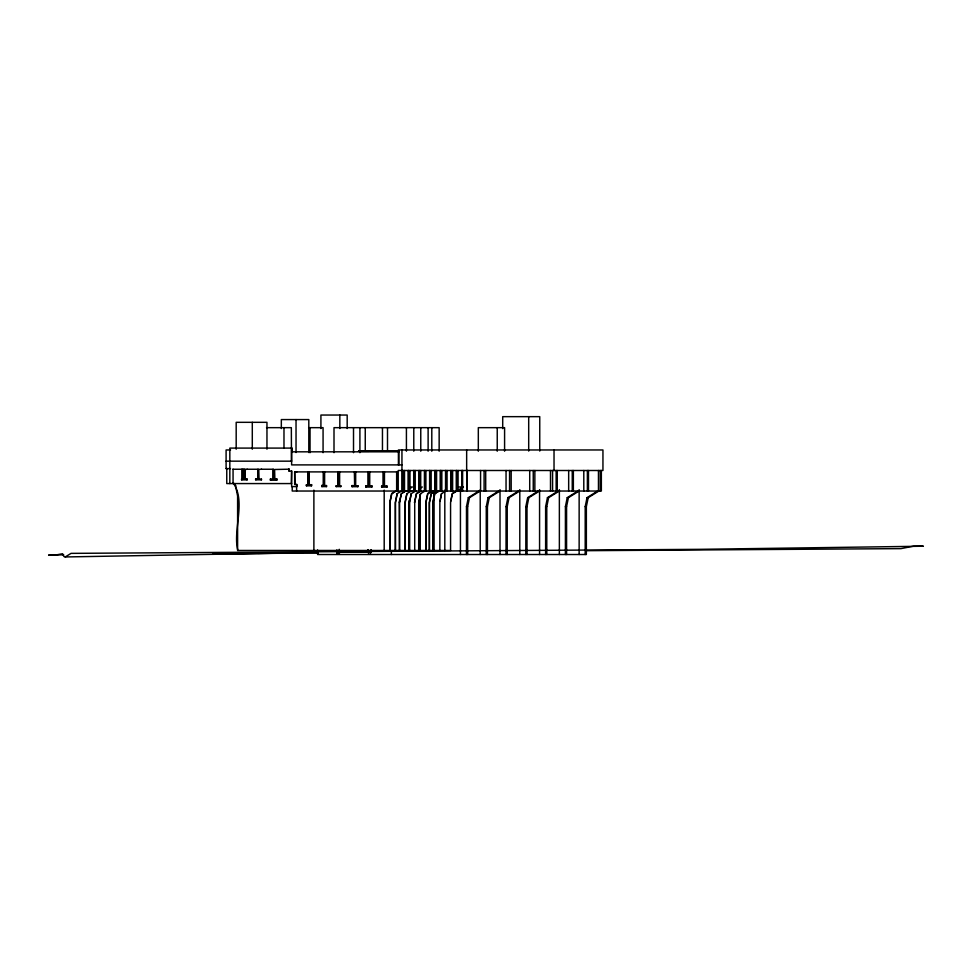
<?xml version="1.0" encoding="UTF-8"?>
<svg xmlns="http://www.w3.org/2000/svg" width="972" height="972" viewBox="0 0 972 972"><rect width="100%" height="100%" fill="white"/><g stroke="black" fill="none" stroke-linecap="round" stroke-linejoin="round"><path stroke-width="1.46" d="M371.085 549.885L370.624 552.813L371.243 549.885M466.475 554.514L466.475 506.643L468.31 497.676L478.953 491.03M467.654 554.514L467.654 506.643L469.488 497.676L480.119 491.03M486.267 554.514L486.267 506.643L488.09 497.676L498.733 491.03M487.434 554.514L487.434 506.643L489.268 497.676L499.912 491.03M506.048 554.514L506.048 506.643L507.882 497.676L518.526 491.03M507.226 554.514L507.226 506.643L509.061 497.676L519.692 491.03M525.828 554.514L525.828 506.643L527.662 497.676L538.306 491.03M527.006 554.514L527.006 506.643L528.841 497.676L539.484 491.03M545.62 554.514L545.62 506.643L547.455 497.676L558.098 491.03M546.786 554.514L546.786 506.643L548.621 497.676L559.264 491.03M565.4 554.514L565.4 506.643L567.235 497.676L577.878 491.03M566.579 554.514L566.579 506.643L568.413 497.676L579.057 491.03M585.193 554.514L585.193 506.643L587.027 497.676L597.671 491.03M317.613 549.97L317.613 554.514L586.359 554.514L586.359 506.643L588.194 497.676L598.837 491.03M389.736 500.677L389.736 550.468L389.748 502.597L391.619 493.63L396.455 490.678M389.954 550.468L389.954 502.597L391.825 493.63L396.661 490.678M395.288 550.468L395.288 502.597L397.159 493.63L402.201 490.678M395.495 550.468L395.495 502.597L397.159 493.63M399.407 550.468L399.407 502.597L401.29 493.63L406.332 490.678M401.497 493.63L399.407 502.597M405.008 550.468L405.008 502.597L406.891 493.63L411.934 490.678M405.215 550.468L405.215 502.597L406.891 493.63M409.37 550.468L409.37 502.597L411.241 493.63L416.283 490.678M409.577 550.468L409.577 502.597L411.241 493.63M421.216 490.678L416.381 493.63L414.509 502.597L416.587 493.63L421.423 490.678M418.701 550.468L418.701 502.597L420.584 493.63L425.615 490.678M418.908 550.468L418.908 502.597L420.584 493.63M425.785 550.468L425.785 502.597L427.656 493.63L432.491 490.678M425.991 550.468L425.991 502.597L427.862 493.63L432.698 490.678M429.284 550.468L429.284 502.597L431.155 493.63L435.991 490.678M429.49 550.468L429.49 502.597L431.361 493.63L436.197 490.678M433.05 501.309L434.666 493.63L439.49 490.678M432.99 550.468L432.99 502.597L434.873 493.63L439.696 490.678M439.903 501.309L441.507 493.63L446.549 490.678M450.631 501.309L452.247 493.63L457.071 490.678M457.277 486.984L463.328 486.984L452.454 493.63L450.571 502.597L450.571 550.468L440.024 550.468M55.999 554.963L62.585 553.724L63.909 556.506L65.221 556.956L71.041 553.372L699.099 549.338L923.4 546.215L913.534 546.179L900.935 548.633L585.922 550.687M309.254 471.894L309.254 484.7L308.975 471.894L323.615 471.894L323.615 485.429L321.987 485.429L321.708 486.595L326.604 486.595L326.604 485.575L324.308 485.575L324.308 471.894L338.22 471.894L338.22 485.733L336.081 485.733L336.081 486.595L340.905 486.595L340.905 485.733L339.313 485.733L339.313 471.894L354.683 471.894L354.683 485.648L351.925 485.599L351.925 486.68L358.024 486.68L358.024 485.733L355.339 485.733L355.339 471.894L368.461 471.894L368.461 486.049L365.776 486.122L365.776 487.045L371.972 487.045L371.972 486.049L369.36 486.134L369.36 471.894L383.515 471.894L383.515 486.279L381.607 486.267L381.607 487.118L387.099 487.118L387.099 486.049L384.183 486.049M402.493 492.889L406.126 490.678M409.953 488.466L412.371 486.984L409.346 486.984M419.904 488.466L422.322 486.984M460.704 488.466L463.122 486.984M369.36 486.134L371.972 486.049M365.776 486.122L368.461 486.049M245.248 469.5L247.228 469.245M289.085 471.128L288.951 469.184L289.085 471.128L291.624 470.958L291.624 486.595L296.897 486.595L296.897 484.457L294.674 484.457L294.674 471.93L296.897 471.894M261.541 469.245L258.771 469.415L259.05 479.135M311.307 485.818L311.587 484.7L311.587 485.818L306.387 485.818L306.387 484.834L306.654 485.818M296.618 471.894L308.294 471.894L308.015 484.834L308.015 471.894M230.571 449.963L226.099 449.963L226.099 468.626L226.998 468.601M65.221 556.956L302.79 552.728M63.739 554.83L48.6 555.061L49.851 555.061M212.686 554.21L301.466 552.91M55.125 554.976L50.726 555.048M289.231 469.184L274.59 469.5L274.869 478.832M318.063 553.19L257.811 553.347M266.522 427.668L291.345 427.668L291.479 461.165M308.61 427.668L323.068 427.668L323.068 452.685M358.741 450.753L398.763 450.753M358.486 451.312L369.093 451.312M291.624 451.822L398.909 451.822M226.099 461.165L291.624 461.165M401.946 464.895L291.624 464.895L291.624 448.092M226.099 468.626L230.498 468.613M232.782 469.245L244.3 469.245L244.3 479.062L241.542 479.062L241.542 479.852L247.228 479.852L247.228 479.062L244.628 479.062L244.628 469.5L245.527 469.5M246.961 469.245L258.224 469.245L258.224 478.989L255.612 478.989L255.612 479.828L261.541 479.828L261.541 479.135L258.771 479.135M261.261 469.245L273.399 469.245L273.399 479.026L270.325 479.026L270.325 480.204L276.886 480.204L276.886 478.832L274.59 478.832M291.624 470.958L291.357 483.57M384.183 471.894L396.916 471.894L396.916 491.03M294.674 471.93L294.953 484.457M291.624 483.57L226.768 483.57L226.768 468.613M306.387 484.834L308.294 484.821M308.975 484.676L311.587 484.7M232.964 482.647C246.524 501.188 232.551 529.485 237.812 550.468M381.607 486.267L383.515 486.279M441.507 493.63L439.842 502.597L439.842 550.468L237.605 550.468L237.605 495.999L235.552 485.781M468.31 497.676L469.488 497.676M488.09 497.676L489.268 497.676M507.882 497.676L509.061 497.676M527.662 497.676L528.841 497.676M547.455 497.676L548.621 497.676M567.235 497.676L568.413 497.676M587.027 497.676L588.194 497.676M432.99 502.597L432.783 550.468M466.475 506.643L467.654 506.643M486.267 506.643L487.434 506.643M506.048 506.643L507.226 506.643M525.828 506.643L527.006 506.643M545.62 506.643L546.786 506.643M565.4 506.643L566.579 506.643M585.193 506.643L586.359 506.643M368.473 550.857L338.9 550.857L338.9 552.12L368.898 552.12M368.048 549.642L368.327 552.716L368.206 549.642M337.017 553.275L336.895 550.201L337.017 553.275L339.483 553.372M368.169 552.716L370.782 552.813M354.683 485.648L354.416 471.894M351.925 485.599L352.204 486.68M233.171 482.647L235.759 485.781M601.352 470.497L601.352 491.03L292.22 491.03L292.22 486.595M600.246 470.497L600.246 491.03M598.46 470.497L598.46 491.03M588.485 470.497L588.485 491.03M587.38 470.497L587.38 491.03M583.795 470.497L583.795 491.03M579.142 489.633L579.142 554.514M573.359 470.497L573.359 491.03M572.253 470.497L572.253 491.03M568.669 470.497L568.669 491.03M559.362 489.633L559.362 554.514M557.26 470.497L557.26 491.03M556.154 470.497L556.154 491.03M554.028 449.963L554.028 470.497M552.57 470.497L552.57 491.03M550.504 470.497L550.504 491.03M539.752 451.069L539.752 416.66L502.706 416.66L502.706 428.628M539.569 489.633L539.569 554.514M534.855 470.497L534.855 491.03M533.251 470.497L533.251 491.03M529.716 470.497L529.716 491.03M528.695 416.66L528.695 451.069M519.789 489.633L519.789 554.514M511.175 470.497L511.175 491.03M509.571 470.497L509.571 491.03M506.048 470.497L506.048 491.03M504.59 451.215L504.59 427.668L478.321 427.668L478.321 451.215M500.009 489.633L500.009 554.514M497.239 427.668L497.239 451.215M485.696 470.497L485.696 491.03M484.092 470.497L484.092 491.03M480.569 470.497L480.569 491.03M480.217 489.633L480.217 554.514M467.216 470.497L467.216 491.03M466.9 470.497L466.9 491.03M466.657 449.963L466.657 470.497M462.611 470.497L462.611 491.03M462.125 470.497L462.125 491.03M461.809 470.497L461.809 491.03M460.436 489.633L460.436 554.514M458.079 470.497L458.079 491.03M456.658 470.497L456.658 491.03M456.342 470.497L456.342 491.03M452.612 470.497L452.612 491.03M451.105 470.497L451.105 491.03M450.789 470.497L450.789 491.03M447.059 470.497L447.059 491.03M445.869 470.497L445.869 491.03M445.553 470.497L445.553 491.03M444.812 490.119L444.812 550.468M441.823 470.497L441.823 491.03M440.62 470.497L440.62 491.03M440.304 470.497L440.304 491.03M439.15 451.215L439.15 427.668L334.003 427.668L334.003 452.685M436.574 470.497L436.574 491.03M435.213 470.497L435.213 491.03M434.885 470.497L434.897 491.03M434.083 493.132L434.083 550.468M431.799 427.668L431.799 451.215M431.167 470.497L431.167 491.03M429.94 470.497L429.94 491.03M429.624 470.497L429.624 491.03M428.117 427.668L428.117 451.215M425.894 470.497L425.894 491.03M424.752 470.497L424.752 491.03M424.436 470.497L424.436 491.03M420.767 427.668L420.767 451.215M420.706 470.497L420.706 491.03M420.232 494.639L420.232 550.468M419.272 470.497L419.272 491.03M418.956 470.497L418.956 491.03M415.226 470.497L415.226 491.03M414.716 502.597L414.716 550.468M414.036 470.497L414.036 491.03M413.78 427.668L413.78 451.215M413.72 470.497L413.72 491.03M409.99 470.497L409.99 491.03M408.957 500.677L408.957 550.468M408.556 470.497L408.556 491.03M408.24 470.497L408.24 491.03M406.418 427.668L406.418 451.215M404.51 470.497L404.51 491.03M402.918 470.497L402.918 491.03M402.602 470.497L402.602 491.03M401.946 449.963L401.946 491.03M399.456 500.677L399.613 550.468M398.897 451.822L398.909 464.895M398.411 464.895L398.411 449.963L602.944 449.963L602.944 470.497L398.216 470.497L398.216 491.03M396.649 471.894L396.649 491.03M391.364 551.501L391.364 554.514M387.5 427.668L387.5 451.215M386.832 486.049L386.832 487.118M384.462 471.894L384.462 486.049M384.195 490.119L384.195 550.468M383.235 471.894L383.235 486.267M382.458 427.668L382.458 451.215M381.875 486.279L381.875 487.118M371.693 486.134L371.693 487.045M369.639 471.894L369.639 486.049M368.181 471.894L368.181 486.122M366.043 486.049L366.043 487.045M365.253 427.668L365.253 451.215M359.907 427.668L359.907 452.685M357.745 485.733L357.745 486.68M355.606 471.894L355.606 485.733M353.516 427.668L353.516 452.685M347.186 428.543L347.186 415.044L320.918 415.044L320.918 428.543M340.637 485.733L340.637 486.595M339.836 415.044L339.836 428.543M339.58 471.894L339.58 485.733M339.228 549.302L339.228 550.857M337.952 471.894L337.952 485.733M336.361 485.733L336.361 486.595M326.325 485.575L326.325 486.595M324.575 471.894L324.575 485.575M323.348 471.894L323.348 485.696M321.987 485.429L321.987 486.595M313.883 490.119L313.883 550.468M310.044 427.668L310.044 452.685M308.804 452.551L308.804 419.576L281.333 419.576L281.333 428.567M296.618 484.457L296.618 491.03M296.035 419.576L296.035 452.551M292.11 452.442L292.11 448.092L229.829 448.092L229.829 483.57M283.982 427.668L283.982 448.274M276.607 478.832L276.607 480.204M273.12 469.245L273.12 479.026M270.593 479.026L270.593 480.204M266.96 449.21L266.96 422.322L236.184 422.322L236.184 449.21M261.261 479.135L261.261 479.828M257.945 469.245L257.945 478.989M255.891 478.989L255.891 479.828M252.295 422.322L252.295 449.21M246.961 479.062L246.961 479.852M244.908 469.5L244.908 479.062M244.033 469.245L244.033 479.062M243.219 479.062L243.219 469.5L241.809 469.245L241.809 479.852M233.061 469.245L233.061 483.57"/></g></svg>
